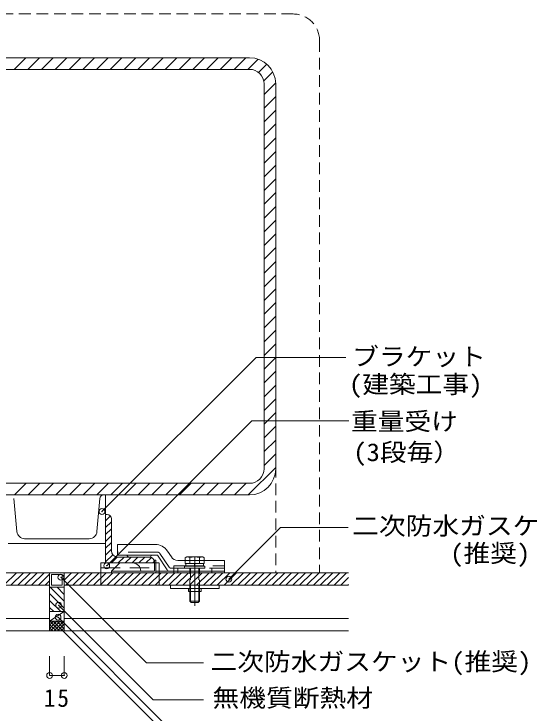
# Model space of a CAD drawing. Units: millimetres on the paper, enlarged 4 times, with parts at other scales. Extents: x -762 to 778, y -519 to 521.
# Drawn here: x -582.5 to -370.2, y -342.5 to -54.8 of the extents above; entities that cross this region are included whole.
import ezdxf
from ezdxf.enums import TextEntityAlignment as Align

# ---------------------------------------------------------------- set-up
doc = ezdxf.new("R2010")
doc.units = ezdxf.units.MM
doc.header["$LTSCALE"] = 4
doc.header["$PDMODE"] = 32
doc.header["$PDSIZE"] = 2.4
for name, pattern in [('CHAIN1', [8, 5, -1, 1, -1]), ('DASHED1', [1.8, 1.2, -0.6]), ('DASHED2', [3, 2, -1]), ('DASHED3', [4, 3, -1])]:
    doc.linetypes.add(name, pattern=pattern)
for name, color, linetype, lineweight in [('0-0_メース', 2, 'Continuous', 18), ('0-1_躯体', 7, 'Continuous', 18), ('0-2_金物', 2, 'Continuous', 18), ('0-3_鋼材', 3, 'Continuous', 18), ('0-4_その他資材', 7, 'Continuous', 18), ('0-9_部材名・寸法', 7, 'Continuous', 18)]:
    doc.layers.add(name, color=color, linetype=linetype, lineweight=lineweight)
doc.styles.add('ＭＳ ゴシック', font='')
doc.styles.get('ＭＳ ゴシック').set_extended_font_data('MS Gothic')

msp = doc.modelspace()

# ---------------------------------------------------------------- linework, layer by layer
at = {"layer": '0-0_メース'}
for p, q in [((-684.803, -284.766), (-567.803, -284.766)), ((-567.803, -284.766), (-567.803, -308.766)), ((-561.803, -284.766), (-561.803, -308.766)), ((-561.803, -284.766), (-444.803, -284.766)), ((-684.803, -289.966), (-567.803, -289.966)), ((-561.803, -289.966), (-444.803, -289.966)), ((-684.803, -303.566), (-567.803, -303.566)), ((-561.803, -303.566), (-444.803, -303.566)), ((-684.803, -308.766), (-567.803, -308.766)), ((-561.803, -308.766), (-444.803, -308.766))]:
    msp.add_line(p, q, dxfattribs=at)
at = {"layer": '0-1_躯体', "color": 3}
for p, q in [((-644.003, -72.766), (-485.603, -72.766)), ((-485.603, -77.566), (-644.003, -77.566)), ((-479.603, -241.966), (-479.603, -83.566)), ((-474.803, -241.966), (-474.803, -83.566)), ((-644.003, -247.966), (-485.603, -247.966)), ((-644.003, -252.766), (-485.603, -252.766))]:
    msp.add_line(p, q, dxfattribs=at)
at = {"layer": '0-1_躯体'}
for p, q in [((-582.444, -77.566), (-577.644, -72.766)), ((-576.787, -77.566), (-571.987, -72.766)), ((-571.13, -77.566), (-566.33, -72.766)), ((-565.473, -77.566), (-560.673, -72.766)), ((-559.816, -77.566), (-555.016, -72.766)), ((-554.159, -77.566), (-549.359, -72.766)), ((-548.503, -77.566), (-543.703, -72.766)), ((-542.846, -77.566), (-538.046, -72.766)), ((-537.189, -77.566), (-532.389, -72.766)), ((-531.532, -77.566), (-526.732, -72.766)), ((-525.875, -77.566), (-521.075, -72.766)), ((-520.218, -77.566), (-515.418, -72.766)), ((-514.561, -77.566), (-509.761, -72.766)), ((-508.905, -77.566), (-504.105, -72.766)), ((-503.248, -77.566), (-498.448, -72.766)), ((-497.591, -77.566), (-492.791, -72.766)), ((-491.934, -77.566), (-487.134, -72.766)), ((-486.277, -77.566), (-482.071, -73.36)), ((-481.9, -78.845), (-478.492, -75.437)), ((-479.731, -82.333), (-476.008, -78.61)), ((-479.603, -87.862), (-474.815, -83.074)), ((-479.603, -93.519), (-474.803, -88.719)), ((-479.603, -99.176), (-474.803, -94.376)), ((-479.603, -104.833), (-474.803, -100.033)), ((-479.603, -110.49), (-474.803, -105.69)), ((-479.603, -116.147), (-474.803, -111.347)), ((-479.603, -121.803), (-474.803, -117.003)), ((-479.603, -127.46), (-474.803, -122.66)), ((-479.603, -133.117), (-474.803, -128.317)), ((-479.603, -138.774), (-474.803, -133.974)), ((-479.603, -144.431), (-474.803, -139.631)), ((-479.603, -150.088), (-474.803, -145.288)), ((-479.603, -155.745), (-474.803, -150.945)), ((-479.603, -161.401), (-474.803, -156.601)), ((-479.603, -167.058), (-474.803, -162.258)), ((-479.603, -172.715), (-474.803, -167.915)), ((-479.603, -178.372), (-474.803, -173.572)), ((-479.603, -184.029), (-474.803, -179.229)), ((-479.603, -189.686), (-474.803, -184.886)), ((-479.603, -195.343), (-474.803, -190.543)), ((-479.603, -200.999), (-474.803, -196.199)), ((-479.603, -206.656), (-474.803, -201.856)), ((-479.603, -212.313), (-474.803, -207.513)), ((-479.603, -217.97), (-474.803, -213.17)), ((-479.603, -223.627), (-474.803, -218.827)), ((-479.603, -229.284), (-474.803, -224.484)), ((-479.603, -234.941), (-474.803, -230.141)), ((-479.603, -240.597), (-474.803, -235.797)), ((-486.115, -252.766), (-474.803, -241.454)), ((-582.281, -252.766), (-577.481, -247.966)), ((-576.624, -252.766), (-571.824, -247.966)), ((-570.968, -252.766), (-566.168, -247.966)), ((-565.311, -252.766), (-560.511, -247.966)), ((-559.654, -252.766), (-554.854, -247.966)), ((-553.997, -252.766), (-549.197, -247.966)), ((-548.34, -252.766), (-543.54, -247.966)), ((-542.683, -252.766), (-537.883, -247.966)), ((-537.026, -252.766), (-532.226, -247.966)), ((-531.37, -252.766), (-526.57, -247.966)), ((-525.713, -252.766), (-520.913, -247.966)), ((-520.056, -252.766), (-515.256, -247.966)), ((-514.399, -252.766), (-509.599, -247.966)), ((-508.742, -252.766), (-503.942, -247.966)), ((-503.085, -252.766), (-498.285, -247.966)), ((-497.428, -252.766), (-492.628, -247.966)), ((-491.772, -252.766), (-486.972, -247.966))]:
    msp.add_line(p, q, dxfattribs=at)
at = {"layer": '0-1_躯体', "color": 3}
for centre, radius, start, end in [((-485.603, -83.566), 10.8, 0, 90), ((-485.603, -83.566), 6, 0, 90), ((-485.603, -241.966), 10.8, 270, 0), ((-485.603, -241.966), 6, 270, 0)]:
    msp.add_arc(centre, radius, start, end, dxfattribs=at)
at = {"layer": '0-2_金物'}
for p, q in [((-524.353, -273.166), (-539.923, -273.166)), ((-539.923, -273.166), (-539.923, -277.566)), ((-519.361, -275.837), (-517.718, -278.301)), ((-539.923, -277.566), (-523.496, -277.566)), ((-526.723, -278.366), (-535.123, -278.366)), ((-519.48, -283.591), (-523.496, -277.566)), ((-512.048, -278.606), (-512.048, -279.726)), ((-504.824, -278.245), (-511.423, -278.245)), ((-510.086, -278.575), (-510.086, -279.726)), ((-506.16, -278.575), (-504.824, -278.245)), ((-506.16, -278.575), (-506.16, -279.726)), ((-504.824, -278.245), (-504.197, -278.606)), ((-504.197, -278.606), (-504.197, -279.726)), ((-542.323, -284.126), (-538.963, -280.766)), ((-533.683, -280.766), (-538.963, -280.766)), ((-524.723, -279.566), (-524.723, -284.126)), ((-524.723, -279.566), (-524.083, -279.566)), ((-524.083, -279.566), (-524.083, -284.766)), ((-515.056, -279.726), (-495.923, -279.726)), ((-495.923, -279.726), (-495.923, -284.126)), ((-495.923, -281.966), (-495.923, -284.766)), ((-542.323, -284.126), (-524.723, -284.126)), ((-542.323, -284.126), (-542.323, -284.766)), ((-495.923, -284.766), (-542.323, -284.766)), ((-524.083, -284.126), (-516.723, -284.126)), ((-518.481, -284.126), (-495.923, -284.126)), ((-518.123, -289.966), (-498.123, -289.966)), ((-518.123, -289.966), (-518.123, -291.246)), ((-498.123, -289.966), (-498.123, -291.246)), ((-518.123, -291.246), (-498.123, -291.246)), ((-510.122, -296.443), (-510.122, -292.446)), ((-509.842, -292.446), (-509.842, -296.723)), ((-506.403, -292.446), (-506.403, -296.723)), ((-506.123, -296.443), (-506.123, -292.446)), ((-505.523, -291.246), (-505.523, -292.446)), ((-506.123, -296.443), (-510.122, -296.443)), ((-506.723, -297.043), (-506.123, -296.443))]:
    msp.add_line(p, q, dxfattribs=at)
at = {"layer": '0-2_金物', "linetype": 'DASHED3'}
for p, q in [((-523.454, -276.286), (-539.923, -276.286)), ((-522.455, -276.82), (-518.676, -282.489)), ((-516.723, -281.966), (-495.923, -281.966)), ((-516.723, -281.966), (-516.723, -284.766)), ((-512.048, -279.726), (-512.048, -281.046)), ((-504.197, -281.046), (-512.048, -281.046)), ((-504.443, -281.046), (-511.802, -281.046)), ((-511.802, -281.046), (-511.802, -282.045)), ((-510.086, -279.726), (-510.086, -281.046)), ((-508.203, -281.046), (-508.203, -282.045)), ((-508.043, -281.046), (-508.043, -282.045)), ((-506.16, -279.726), (-506.16, -281.046)), ((-504.443, -281.046), (-504.443, -282.045)), ((-504.197, -279.726), (-504.197, -281.046)), ((-518.01, -282.846), (-495.923, -282.846)), ((-515.123, -282.846), (-515.123, -284.126)), ((-515.123, -284.126), (-515.123, -284.766)), ((-503.924, -282.045), (-512.322, -282.045)), ((-512.322, -282.045), (-512.322, -282.846)), ((-503.924, -282.846), (-512.322, -282.846)), ((-503.924, -282.045), (-503.924, -282.846)), ((-501.123, -282.846), (-501.123, -284.126)), ((-501.123, -284.126), (-501.123, -284.766))]:
    msp.add_line(p, q, dxfattribs=at)
at = {"layer": '0-2_金物', "linetype": 'CHAIN1'}
msp.add_line((-508.123, -298.442), (-508.123, -276.342), dxfattribs=at)
at = {"layer": '0-2_金物', "linetype": 'DASHED1'}
for p, q in [((-510.122, -292.446), (-510.122, -282.846)), ((-509.842, -282.846), (-509.842, -292.446)), ((-506.403, -282.846), (-506.403, -292.446)), ((-506.123, -292.446), (-506.123, -282.846))]:
    msp.add_line(p, q, dxfattribs=at)
at = {"layer": '0-2_金物'}
for points in [[(-510.085, -278.575), (-511.423, -278.245), (-512.049, -278.606)], [(-510.723, -291.246), (-510.723, -292.446), (-505.523, -292.446)], [(-506.723, -297.043), (-509.522, -297.043), (-510.122, -296.443)]]:
    msp.add_lwpolyline(points, dxfattribs=at)
at = {"layer": '0-2_金物', "linetype": 'DASHED3'}
msp.add_lwpolyline([(-516.723, -284.126), (-515.123, -284.126), (-495.923, -284.126)], dxfattribs=at)
at = {"layer": '0-2_金物'}
for centre, radius, start, end in [((-524.353, -279.166), 6, 33.69006, 90), ((-535.123, -277.566), 0.8, 180, 270), ((-526.723, -277.566), 0.8, 270, 0), ((-515.056, -276.526), 3.2, 213.69006, 270), ((-508.123, -284.244), 5.999, 70.90353, 109.09712), ((-533.683, -284.126), 3.36, 0, 90), ((-518.481, -282.926), 1.2, 213.69006, 270)]:
    msp.add_arc(centre, radius, start, end, dxfattribs=at)
at = {"layer": '0-2_金物', "linetype": 'DASHED3'}
for centre, radius, start, end in [((-523.454, -277.486), 1.2, 33.69006, 90), ((-518.01, -282.046), 0.8, 213.69006, 270)]:
    msp.add_arc(centre, radius, start, end, dxfattribs=at)
at = {"layer": '0-3_鋼材'}
for p, q in [((-545.55, -252.766), (-544.803, -252.766)), ((-544.803, -252.766), (-544.803, -272.766)), ((-581.271, -267.844), (-582.463, -254.226)), ((-548.335, -267.844), (-547.144, -254.226)), ((-544.803, -260.766), (-544.803, -280.766)), ((-544.203, -260.766), (-544.803, -260.766)), ((-542.403, -275.766), (-542.403, -262.566)), ((-584.803, -272.766), (-544.803, -272.766)), ((-578.084, -270.766), (-551.523, -270.766)), ((-539.803, -278.366), (-526.603, -278.366)), ((-526.603, -278.366), (-539.803, -278.366)), ((-544.803, -280.766), (-524.803, -280.766)), ((-524.803, -280.166), (-524.803, -280.766))]:
    msp.add_line(p, q, dxfattribs=at)
at = {"layer": '0-3_鋼材', "color": 7}
for p, q in [((-544.803, -263.383), (-542.826, -261.406)), ((-544.803, -266.211), (-542.403, -263.811)), ((-544.803, -269.04), (-542.403, -266.64)), ((-544.803, -271.868), (-542.403, -269.468)), ((-544.803, -274.697), (-542.403, -272.297)), ((-544.803, -277.525), (-542.403, -275.125)), ((-544.803, -280.353), (-541.836, -277.386)), ((-542.387, -280.766), (-539.981, -278.359)), ((-539.558, -280.766), (-537.159, -278.366)), ((-536.73, -280.766), (-534.33, -278.366)), ((-533.902, -280.766), (-531.502, -278.366)), ((-531.073, -280.766), (-528.673, -278.366)), ((-528.245, -280.766), (-525.963, -278.483)), ((-525.416, -280.766), (-524.803, -280.152))]:
    msp.add_line(p, q, dxfattribs=at)
at = {"layer": '0-3_鋼材', "color": 2}
for p, q in [((-546.803, -280.766), (-522.867, -280.766)), ((-546.803, -280.766), (-546.803, -284.766)), ((-522.803, -280.766), (-522.803, -284.766))]:
    msp.add_line(p, q, dxfattribs=at)
at = {"layer": '0-3_鋼材', "color": 2, "linetype": 'DASHED2'}
for p, q in [((-546.803, -282.766), (-522.803, -282.766)), ((-522.803, -284.766), (-522.803, -289.95))]:
    msp.add_line(p, q, dxfattribs=at)
msp.add_lwpolyline([(-546.803, -284.766), (-546.803, -289.95), (-522.803, -289.95)], dxfattribs=at)
at = {"layer": '0-3_鋼材'}
for centre, radius, start, end in [((-545.55, -254.366), 1.6, 90, 175), ((-544.203, -262.566), 1.8, 0, 90), ((-578.084, -267.566), 3.2, 185.00002, 270), ((-551.523, -267.566), 3.2, 270, 355), ((-539.803, -275.766), 2.6, 180, 270), ((-526.603, -280.166), 1.8, 0, 90)]:
    msp.add_arc(centre, radius, start, end, dxfattribs=at)
at = {"layer": '0-4_その他資材', "linetype": 'DASHED1'}
for p, q in [((-467.603, -54.766), (-662.003, -54.766)), ((-456.803, -65.566), (-456.803, -284.766)), ((-474.803, -240.797), (-474.803, -284.766))]:
    msp.add_line(p, q, dxfattribs=at)
at = {"layer": '0-4_その他資材'}
for p, q in [((-684.803, -284.766), (-567.803, -284.766)), ((-581.383, -284.765), (-586.584, -289.966)), ((-578.555, -284.765), (-583.755, -289.966)), ((-575.727, -284.765), (-580.927, -289.966)), ((-572.899, -284.766), (-578.099, -289.966)), ((-570.07, -284.766), (-575.27, -289.966)), ((-567.803, -284.766), (-567.803, -289.966)), ((-567.803, -284.766), (-567.803, -290.766)), ((-561.803, -284.766), (-567.803, -284.766)), ((-567.241, -284.765), (-567.242, -284.766)), ((-558.756, -284.765), (-561.803, -287.812)), ((-561.584, -284.765), (-561.803, -284.984)), ((-561.803, -289.966), (-561.803, -284.766)), ((-561.803, -284.766), (-444.803, -284.766)), ((-561.803, -290.766), (-561.803, -284.766)), ((-555.928, -284.765), (-561.128, -289.966)), ((-553.099, -284.765), (-558.3, -289.966)), ((-550.271, -284.765), (-555.471, -289.966)), ((-547.442, -284.765), (-552.643, -289.966)), ((-544.614, -284.765), (-549.814, -289.966)), ((-541.785, -284.765), (-546.986, -289.966)), ((-538.957, -284.765), (-544.157, -289.966)), ((-536.128, -284.765), (-541.329, -289.966)), ((-533.3, -284.765), (-538.5, -289.966)), ((-530.472, -284.765), (-535.672, -289.966)), ((-527.643, -284.765), (-532.844, -289.966)), ((-524.816, -284.765), (-530.015, -289.966)), ((-524.815, -284.765), (-530.015, -289.966)), ((-521.986, -284.765), (-527.187, -289.966)), ((-519.158, -284.765), (-524.358, -289.966)), ((-516.329, -284.765), (-521.53, -289.966)), ((-513.501, -284.765), (-518.701, -289.966)), ((-510.673, -284.765), (-515.873, -289.966)), ((-507.845, -284.765), (-513.045, -289.966)), ((-505.016, -284.766), (-510.216, -289.966)), ((-502.188, -284.766), (-507.388, -289.966)), ((-499.359, -284.765), (-504.559, -289.966)), ((-496.531, -284.765), (-501.731, -289.966)), ((-493.702, -284.765), (-498.903, -289.966)), ((-490.874, -284.765), (-496.074, -289.966)), ((-488.045, -284.765), (-493.246, -289.966)), ((-485.217, -284.765), (-490.417, -289.966)), ((-482.388, -284.765), (-487.589, -289.966)), ((-479.56, -284.765), (-484.76, -289.966)), ((-476.732, -284.765), (-481.932, -289.966)), ((-473.903, -284.765), (-479.104, -289.966)), ((-471.075, -284.765), (-476.275, -289.966)), ((-468.246, -284.765), (-473.447, -289.966)), ((-465.418, -284.765), (-470.618, -289.966)), ((-462.589, -284.765), (-467.79, -289.966)), ((-459.761, -284.765), (-464.961, -289.966)), ((-456.933, -284.765), (-462.133, -289.966)), ((-454.104, -284.765), (-459.305, -289.966)), ((-451.276, -284.765), (-456.476, -289.966)), ((-448.447, -284.765), (-453.648, -289.966)), ((-445.619, -284.765), (-450.819, -289.966)), ((-567.803, -285.327), (-572.442, -289.966)), ((-567.003, -285.566), (-562.603, -285.566)), ((-567.003, -285.566), (-567.003, -289.966)), ((-444.803, -286.778), (-447.991, -289.966)), ((-567.803, -289.966), (-684.803, -289.966)), ((-567.803, -288.156), (-569.613, -289.966)), ((-444.803, -289.966), (-561.803, -289.966)), ((-444.803, -289.606), (-445.162, -289.966)), ((-567.803, -300.766), (-567.803, -290.766)), ((-567.803, -290.766), (-561.803, -290.766)), ((-567.803, -293.372), (-561.803, -299.372)), ((-567.581, -290.766), (-561.803, -296.544)), ((-564.753, -290.766), (-561.803, -293.715)), ((-561.803, -290.766), (-561.803, -300.766)), ((-567.803, -296.201), (-563.238, -300.766)), ((-567.803, -299.029), (-566.067, -300.766)), ((-567.803, -304.766), (-567.803, -300.766)), ((-561.803, -300.766), (-567.803, -304.766)), ((-567.803, -300.766), (-561.803, -300.766)), ((-561.803, -300.766), (-561.803, -304.766)), ((-567.803, -304.766), (-567.803, -308.766)), ((-567.803, -304.766), (-561.803, -304.766)), ((-561.803, -304.766), (-561.803, -308.766)), ((-567.803, -308.766), (-561.803, -308.766))]:
    msp.add_line(p, q, dxfattribs=at)
at = {"layer": '0-4_その他資材', "color": 4, "lineweight": 9}
for p, q in [((-567.803, -304.91), (-567.659, -304.766)), ((-567.803, -306.324), (-566.245, -304.766)), ((-567.803, -307.738), (-564.831, -304.766)), ((-567.723, -304.766), (-563.724, -308.766)), ((-567.416, -308.766), (-563.417, -304.766)), ((-566.309, -304.766), (-562.309, -308.766)), ((-566.002, -308.766), (-562.002, -304.766)), ((-564.895, -304.766), (-561.803, -307.857)), ((-563.481, -304.766), (-561.803, -306.443)), ((-562.067, -304.766), (-561.803, -305.029)), ((-567.803, -306.1), (-565.138, -308.766)), ((-567.803, -307.514), (-566.552, -308.766)), ((-564.588, -308.766), (-561.803, -305.981)), ((-563.174, -308.766), (-561.803, -307.395))]:
    msp.add_line(p, q, dxfattribs=at)
at = {"layer": '0-4_その他資材'}
msp.add_lwpolyline([(-567.003, -289.966), (-562.603, -289.966), (-562.603, -285.566)], dxfattribs=at)
at = {"layer": '0-4_その他資材', "linetype": 'DASHED1'}
msp.add_arc((-467.603, -65.566), 10.8, 0, 90, dxfattribs=at)
at = {"layer": '0-9_部材名・寸法'}
for p, q in [((-546.269, -259.596), (-482.831, -196.157)), ((-482.831, -196.157), (-445.908, -196.157)), ((-544.317, -281.925), (-484.577, -222.185)), ((-484.577, -222.185), (-444.77, -222.185)), ((-494.083, -287.419), (-472.888, -266.223)), ((-472.888, -266.223), (-445.055, -266.223)), ((-563.19, -286.622), (-527.986, -321.826)), ((-564.109, -298.145), (-525.179, -337.074)), ((-564.33, -303.097), (-517.514, -349.913)), ((-564.109, -306.924), (-505.597, -365.436)), ((-567.803, -319.063), (-567.803, -327.063)), ((-561.803, -319.063), (-561.803, -327.063)), ((-527.986, -321.826), (-504.496, -321.826)), ((-567.803, -327.063), (-561.803, -327.063)), ((-525.179, -337.074), (-504.496, -337.074))]:
    msp.add_line(p, q, dxfattribs=at)
for p in [(-546.269, -259.596), (-544.317, -281.925), (-563.19, -286.622), (-494.083, -287.419), (-564.109, -298.145), (-564.33, -303.097), (-564.109, -306.924), (-567.803, -327.063), (-561.803, -327.063)]:
    msp.add_point(p, dxfattribs=at)

# ---------------------------------------------------------------- texts
at = {"layer": '0-9_部材名・寸法', "style": 'ＭＳ ゴシック', "width": 1.1}
for s, p in [('ブラケット', (-443.337, -201.665)), ('(建築工事)', (-444.706, -213.069)), ('重量受け', (-443.853, -228.335)), ('(3段毎）', (-442.925, -241.028)), ('二次防水ガスケット', (-443.348, -271.345)), ('(推奨)', (-403.065, -282.652)), ('二次防水ガスケット(推奨)', (-501.628, -327.251)), ('無機質断熱材', (-500.808, -342.174))]:
    msp.add_text(s, height=7.331, dxfattribs=at).set_placement(p, align=Align.BOTTOM_LEFT)
at = {"layer": '0-9_部材名・寸法', "insert": (-570.135, -340.103), "char_height": 7.331, "attachment_point": 7, "style": 'ＭＳ ゴシック'}
msp.add_mtext('\\T1.17;\\W0.95;15', dxfattribs=at)

doc.saveas('drawing.dxf')
